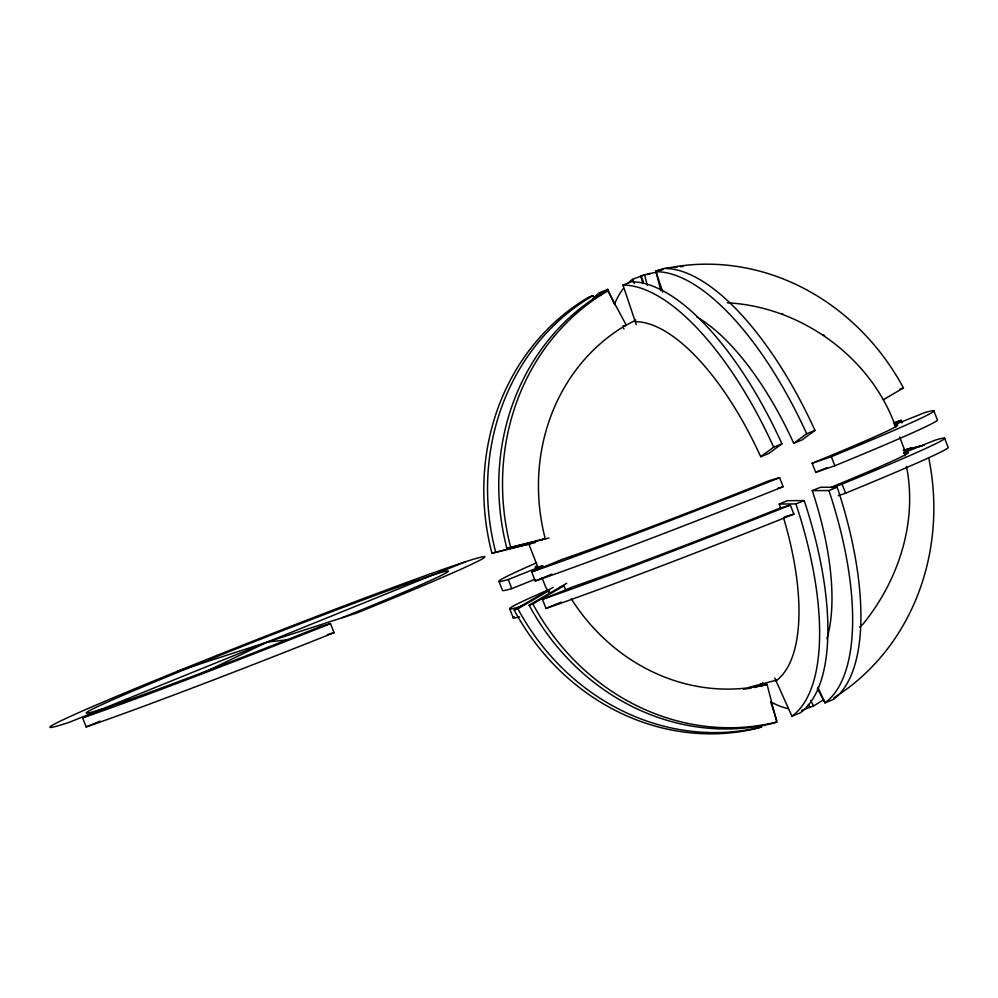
<?xml version="1.0" encoding="UTF-8"?>
<svg xmlns="http://www.w3.org/2000/svg" width="998" height="998" viewBox="0 0 998 998"><rect width="100%" height="100%" fill="white"/><g stroke="black" fill="none" stroke-linecap="round" stroke-linejoin="round"><path stroke-width="1.5" d="M859.652 627.106L863.108 623.975C898.45 580.437 917.686 522.116 906.446 466.34M635.127 321.655A194.685 78.543 67.9 0 1 760.701 456.71L773.687 447.154L781.945 443.811A233.619 94.249 67.9 0 0 631.26 281.748L623.001 285.091L636.237 324.55M781.945 443.811L768.959 453.366L760.701 456.71M696.903 317.077A194.685 78.543 67.9 0 1 793.722 443.324L806.708 433.781L814.967 430.425A233.619 94.249 67.9 0 0 664.269 268.362L656.023 271.706L662.809 292.189M814.967 430.425L801.968 439.981L793.722 443.324M514.157 610.028L517.9 608.805A233.619 213.684 72 0 0 761.823 726.881L758.081 728.103A233.619 213.684 72 0 1 514.157 610.028L553.079 587.385M517.9 608.805L548.788 590.816A194.685 178.068 72 0 0 550.21 593.423M571.28 598.825A194.685 178.068 72 0 0 767.025 684.341L776.793 722.016L773.051 723.238A233.619 213.684 72 0 1 529.127 605.162L566.714 583.294M529.127 605.162L532.87 603.94L563.758 585.951A194.685 178.068 72 0 0 565.916 589.868M883.33 399.711L903.464 387.973A233.619 213.684 72 0 0 665.591 268.512M624.835 325.934L635.788 320.059M199.85 674.461L267.302 642.063L288.572 639.668M82.609 717.861L113.398 705.224A194.685 5.102 -21.4 0 0 319.971 626.682L330.5 623.6L334.043 632.67A233.619 6.113 -21.4 0 1 86.165 726.918L82.609 717.861A233.619 6.113 -21.4 0 0 330.5 623.6M86.165 726.918L100.149 721.18M531.697 571.904L562.485 559.279A194.685 5.102 -21.4 0 0 769.059 480.737L779.588 477.655L783.143 486.712A233.619 6.113 -21.4 0 1 535.252 580.973L531.697 571.904A233.619 6.113 -21.4 0 0 779.588 477.655M894.096 423.189L901.094 420.32L902.105 422.915M535.252 580.973L552.044 574.075M542.45 599.336L573.226 586.699A194.685 5.102 -21.4 0 0 779.8 508.157L790.329 505.075L793.884 514.132A233.619 6.113 -21.4 0 1 545.993 608.393L542.45 599.336A233.619 6.113 -21.4 0 0 790.329 505.075M904.849 450.609L911.835 447.74A233.619 6.113 -21.4 0 0 903.926 450.485M545.993 608.393L561.387 602.081M593.124 298.514A233.619 94.249 67.9 0 1 599.549 292.713L607.807 289.37L614.868 304.901M628.204 283.02A233.619 94.249 67.9 0 1 632.57 279.328L644.571 274.762A233.619 213.684 72 0 1 656.734 272.167M465.417 561.774L69.186 722.352A233.619 6.113 -21.4 0 1 177.494 671.255A233.619 6.113 -21.4 0 1 465.417 561.774A233.619 6.113 -21.4 0 1 357.122 612.872L177.494 671.255M780.698 508.493A194.685 78.543 67.9 0 0 779.238 504.015L787.497 500.672L804.188 500.572A233.619 94.249 67.9 0 1 800.221 712.896L791.963 716.252L774.785 678.079M826.905 638.732A194.685 78.543 67.9 0 0 812.26 490.629L820.506 487.286L837.21 487.199A233.619 94.249 67.9 0 1 833.243 699.523L824.984 702.866L817.936 687.335M779.238 504.015L795.93 503.915L804.188 500.572M812.26 490.629L828.951 490.542L837.21 487.199M759.141 686.187L764.643 683.954A194.685 78.543 67.9 0 1 760.476 683.755M801.544 710.489L813.545 705.923A233.619 213.684 72 0 0 823.575 699.66M534.928 579.327L511.799 588.595L508.256 579.526L542.949 565.629A194.685 5.102 -21.4 0 1 536.001 566.228M894.183 424.861L924.535 412.698A233.619 6.113 -21.4 0 1 831.309 456.697L812.16 463.272L815.703 472.328L834.852 465.754A233.619 6.113 -21.4 0 0 937.359 419.821L933.804 410.764M524.786 604.638L518.997 606.946A233.619 6.113 -21.4 0 1 548.813 589.606M903.489 452.867L935.288 440.118A233.619 6.113 -21.4 0 1 842.05 484.117L831.746 487.66M838.233 495.707L845.605 493.174A233.619 6.113 -21.4 0 0 948.1 447.254L944.545 438.184M660.876 290.705L655.798 271.119L659.541 269.897A233.619 213.684 72 0 1 662.56 269.186M594.321 298.464L592.849 295.72L589.107 296.942A233.619 213.684 72 0 0 491.914 553.266L535.564 542.475M541.477 539.856L545.22 538.646A194.685 178.068 72 0 1 626.22 325.049L607.819 290.867L604.077 292.077A233.619 213.684 72 0 0 506.884 548.401L549.025 537.984M623.725 325.859L626.22 325.049M899.722 389.195L903.464 387.973M491.914 553.266L530.25 543.511L526.507 544.721M506.884 548.401L545.22 538.646M545.045 592.026L548.788 590.816M560.015 587.161L563.758 585.951M764.53 685.152L767.025 684.341M777.866 488.259L783.143 486.712M327.469 634.591L334.043 632.67M784.665 516.827L793.884 514.132M748.525 687.46L776.943 680.05M903.153 450.31L924.21 445.108M903.926 450.41L921.965 445.956M727.355 302.806C800.907 306.586 871.329 357.259 895.755 427.219M823.238 334.817L824.523 335.49M781.833 313.459L782.869 313.996M549.362 592.5L545.869 587.548L542.001 577.692M622.478 326.259L624 328.978M817.412 688.595L824.772 702.28M810.601 700.459L813.545 705.923M808.33 704.401L809.802 707.133M643.847 275.261A233.619 213.684 72 0 0 640.828 275.984L643.386 281.636M632.57 279.328L634.491 283.569M599.549 292.713L600.833 295.533M899.622 437.087L904.038 448.364L905.049 455.849M831.309 456.697L834.852 465.754M842.05 484.117L845.605 493.174M528.753 543.873L538.134 567.825M498.988 581.46L502.543 590.529A233.619 6.113 -21.4 0 0 511.799 588.595M509.741 608.892L513.284 617.949M770.955 702.966L776.781 720.519M644.571 274.762L647.303 285.316M640.828 275.984L642.787 283.519M762.559 682.52L763.283 685.564A194.685 178.068 72 0 1 760.264 686.275M102.208 708.967A194.685 5.102 -21.4 0 1 192.464 666.39A194.685 5.102 -21.4 0 1 432.408 575.16A194.685 5.102 -21.4 0 1 342.152 617.737M495.657 552.044A233.619 213.684 72 0 1 592.849 295.72M646.879 274.587A233.619 213.684 72 0 1 649.935 273.963M776.793 722.016A233.619 213.684 72 0 1 532.87 603.94M510.627 547.178A233.619 213.684 72 0 1 607.819 290.867M928.801 458.132A233.619 213.684 72 0 1 833.567 698.014M655.798 271.119A233.619 213.684 72 0 1 663.371 269.41M667.961 268.524A233.619 213.684 72 0 1 671.03 267.988M674.112 267.514A233.619 213.684 72 0 1 677.205 267.077M680.299 266.703A233.619 213.684 72 0 1 683.393 266.366M757.22 686.936A194.685 178.068 72 0 1 754.164 687.535M751.095 688.071A194.685 178.068 72 0 1 743.385 689.181M783.467 517.463A194.685 78.543 67.9 0 1 775.933 680.948M605.586 291.117A233.619 94.249 67.9 0 1 607.807 289.37M623.001 285.091A233.619 94.249 67.9 0 1 773.687 447.154M795.93 503.915A233.619 94.249 67.9 0 1 791.963 716.252M787.846 708.68A233.619 94.249 67.9 0 1 770.606 701.881M614.519 304.053A233.619 94.249 67.9 0 1 623.226 288.622M656.023 271.706A233.619 94.249 67.9 0 1 806.708 433.781M828.951 490.542A233.619 94.249 67.9 0 1 824.984 702.866M519.534 616.864A233.619 6.113 -21.4 0 1 514.207 616.727M895.243 425.185A194.685 5.102 -21.4 0 1 812.16 463.272M508.256 579.526A233.619 6.113 -21.4 0 1 536.6 562.822M894.557 422.578A233.619 6.113 -21.4 0 1 901.094 420.32M903.664 453.167A194.685 5.102 -21.4 0 1 831.384 487.199M826.943 467.7A194.685 5.102 -21.4 0 1 815.703 472.328"/></g></svg>
